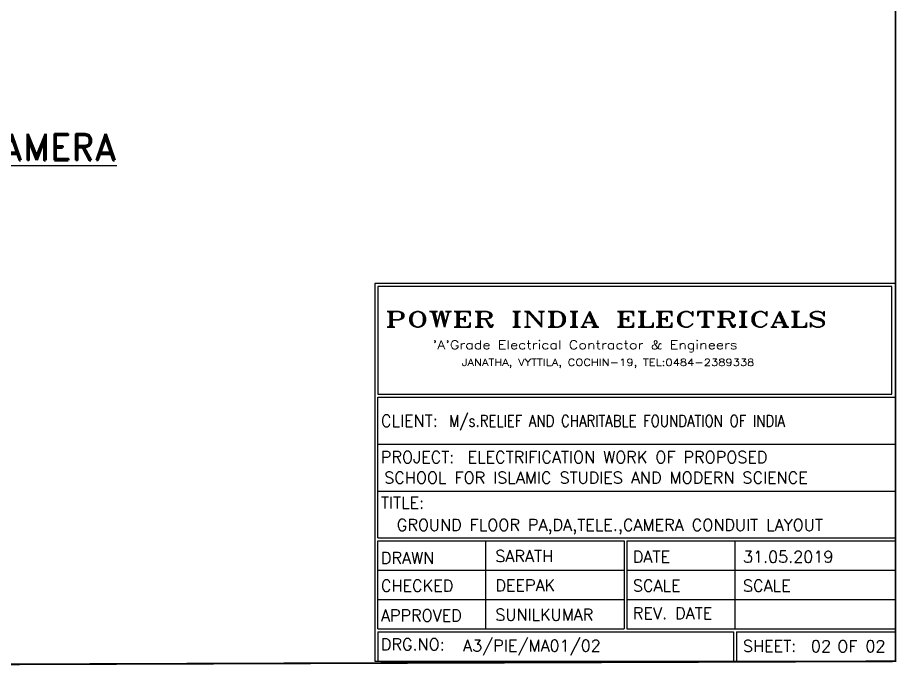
# Model space of a CAD drawing. Header units: inches. Extents: x -221585 to 401252, y -284294 to 332380.
# Drawn here: x 149091 to 152239, y 24449 to 26787 of the extents above; entities that cross this region are included whole.
import ezdxf

# ---------------------------------------------------------------- set-up
doc = ezdxf.new("R2010")
doc.units = ezdxf.units.IN
doc.header["$MEASUREMENT"] = 0
doc.linetypes.add('HIDDEN2', pattern=[0.1875, 0.125, -0.0625])
doc.layers.add('text', color=72, linetype='HIDDEN2', lineweight=5)
doc.styles.add('ROMAND', font='ROMAND.shx')
doc.styles.add('ROMANT', font='romant', dxfattribs={"width": 0.8, "oblique": 1, "height": 3})

# ---------------------------------------------------------------- blocks, each defined once
blk = doc.blocks.new('HF')
at = {"color": 1}
for s, height, style, width, p in [('POWER INDIA ELECTRICALS', 3.5, 'ROMANT', 1.5, (-34.43, 3.77)), ("'A'Grade Electrical Contractor & Engineers", 2, 'ROMANT', 1.2, (-23.6, -1.27)), ('JANATHA, VYTTILA, COCHIN-19, TEL:0484-2389338 ', 1.6, 'ROMAND', 1.2, (-17, -5.05))]:
    blk.add_text(s, height=height, dxfattribs=dict(at, style=style, width=width)).set_placement(p)

msp = doc.modelspace()

# ---------------------------------------------------------------- linework, layer by layer
at = {"color": 6}
for p, q in [((150379.9, 25427.3), (150379.9, 24923.3)), ((150380.6, 25427.3), (152235.6, 25427.3)), ((150380.6, 25259.3), (152235.6, 25259.3)), ((150380.6, 25091.3), (152235.6, 25091.3)), ((150379.9, 24912.8), (150379.9, 24597.8)), ((150380.6, 24923.3), (152235.6, 24923.3)), ((150380.6, 24912.8), (151263.8, 24912.8)), ((150766.5, 24912.8), (150766.5, 24597.8)), ((151263.8, 24912.8), (151263.8, 24597.8)), ((151273, 24912.8), (151273, 24597.8)), ((151273, 24912.8), (151660.1, 24912.8)), ((151660.1, 24912.8), (151660.1, 24597.8)), ((151660.1, 24912.8), (152235.6, 24912.8)), ((150380.6, 24807.8), (151263.8, 24807.8)), ((151273, 24807.8), (152235.6, 24807.8)), ((150380.6, 24702.8), (150684.8, 24702.8)), ((150684.8, 24702.8), (151263.8, 24702.8)), ((151273, 24702.8), (151660.1, 24702.8)), ((151660.1, 24702.8), (152235.6, 24702.8)), ((150380.6, 24597.8), (151263.8, 24597.8)), ((151273, 24597.8), (151670.2, 24597.8)), ((151670.2, 24597.8), (152235.6, 24597.8)), ((150380.6, 24587.3), (151654.9, 24587.3)), ((150380.6, 24587.3), (150380.6, 24482.3)), ((151654.9, 24587.3), (151654.9, 24481.8)), ((151665.4, 24587.3), (151665.4, 24481.1)), ((151665.4, 24587.3), (152235.6, 24587.3))]:
    msp.add_line(p, q, dxfattribs=at)
at = {"color": 6, "const_width": 6.3}
msp.add_lwpolyline([(143620.3, 24452.2), (143620.3, 30283), (152235.6, 30312.6), (152235.6, 24481.8)], close=True, dxfattribs=at)
at = {"color": 6}
for points in [[(150370.1, 25834.8), (150370.1, 24481.8), (152235.6, 24481.8), (152235.6, 25834.8)], [(150380.6, 25824.3), (150380.6, 25437.8), (152221.8, 25437.8), (152221.8, 25824.3)]]:
    msp.add_lwpolyline(points, close=True, dxfattribs=at)

# ---------------------------------------------------------------- block references
at = {"layer": 'text', "color": 1, "xscale": 15.75, "yscale": 15.75, "zscale": 15.75}
msp.add_blockref('HF', (150949.3, 25619.2), dxfattribs=at)

# ---------------------------------------------------------------- texts
at = {"color": 7, "style": 'ROMAND'}
for s, height, p in [('%%UGROUND FLOOR PA,DA,TELE.,CAMERA', 94.5, (147096.6, 26276.4)), ('GROUND FLOOR PA,DA,TELE.,CAMERA CONDUIT LAYOUT ', 42, (150449, 24949.2))]:
    msp.add_text(s, height=height, dxfattribs=at).set_placement(p)
at = {"color": 4, "style": 'ROMAND'}
for s, p in [('CLIENT:', (150392.2, 25321.7)), ('PROJECT:', (150392.2, 25191.7)), ('TITLE:', (150392.2, 25028.3)), ('DRAWN', (150392.2, 24830.8)), ('DATE', (151294.7, 24835)), ('CHECKED', (150392.2, 24731.1)), ('SCALE', (151294.7, 24731.8)), ('APPROVED', (150392.2, 24624.7)), ('REV. DATE', (151294.7, 24632.8)), ('DRG.NO:', (150392.2, 24521.3)), ('SHEET:', (151689.1, 24515.5))]:
    msp.add_text(s, height=42, dxfattribs=at).set_placement(p)
at = {"color": 246, "style": 'ROMAND', "width": 0.83}
msp.add_text(' M/s.RELIEF AND CHARITABLE FOUNDATION OF INDIA', height=42, dxfattribs=at).set_placement((150613, 25321.6))
at = {"color": 246, "style": 'ROMAND'}
for s, p in [('ELECTRIFICATION WORK OF PROPOSED', (150702.2, 25191.7)), ('SCHOOL FOR ISLAMIC STUDIES AND MODERN SCIENCE', (150403.8, 25118.2)), ('31.05.2019', (151689.1, 24835)), ('OF 02', (152026.9, 24514.5))]:
    msp.add_text(s, height=42, dxfattribs=at).set_placement(p)
at = {"style": 'ROMAND'}
for tag, p, s in [('SARATH', (150802, 24837.6), 'BTB'), ('DEEPAK', (150802, 24732.6), 'BTB'), ('SUNILKUMAR', (150802, 24627.6), 'BTB'), ('A3/PIE/MA01/02', (150686.6, 24516.7), 'A3\\PIE\\'), ('02', (151932.6, 24514.5), '-')]:
    msp.add_attdef(tag, p, s, height=42, dxfattribs=at)
at = {"color": 246, "style": 'ROMAND'}
msp.add_attdef('SCALE', (151689.1, 24731.1), 'NTS', height=42, dxfattribs=at)

doc.saveas('drawing.dxf')
